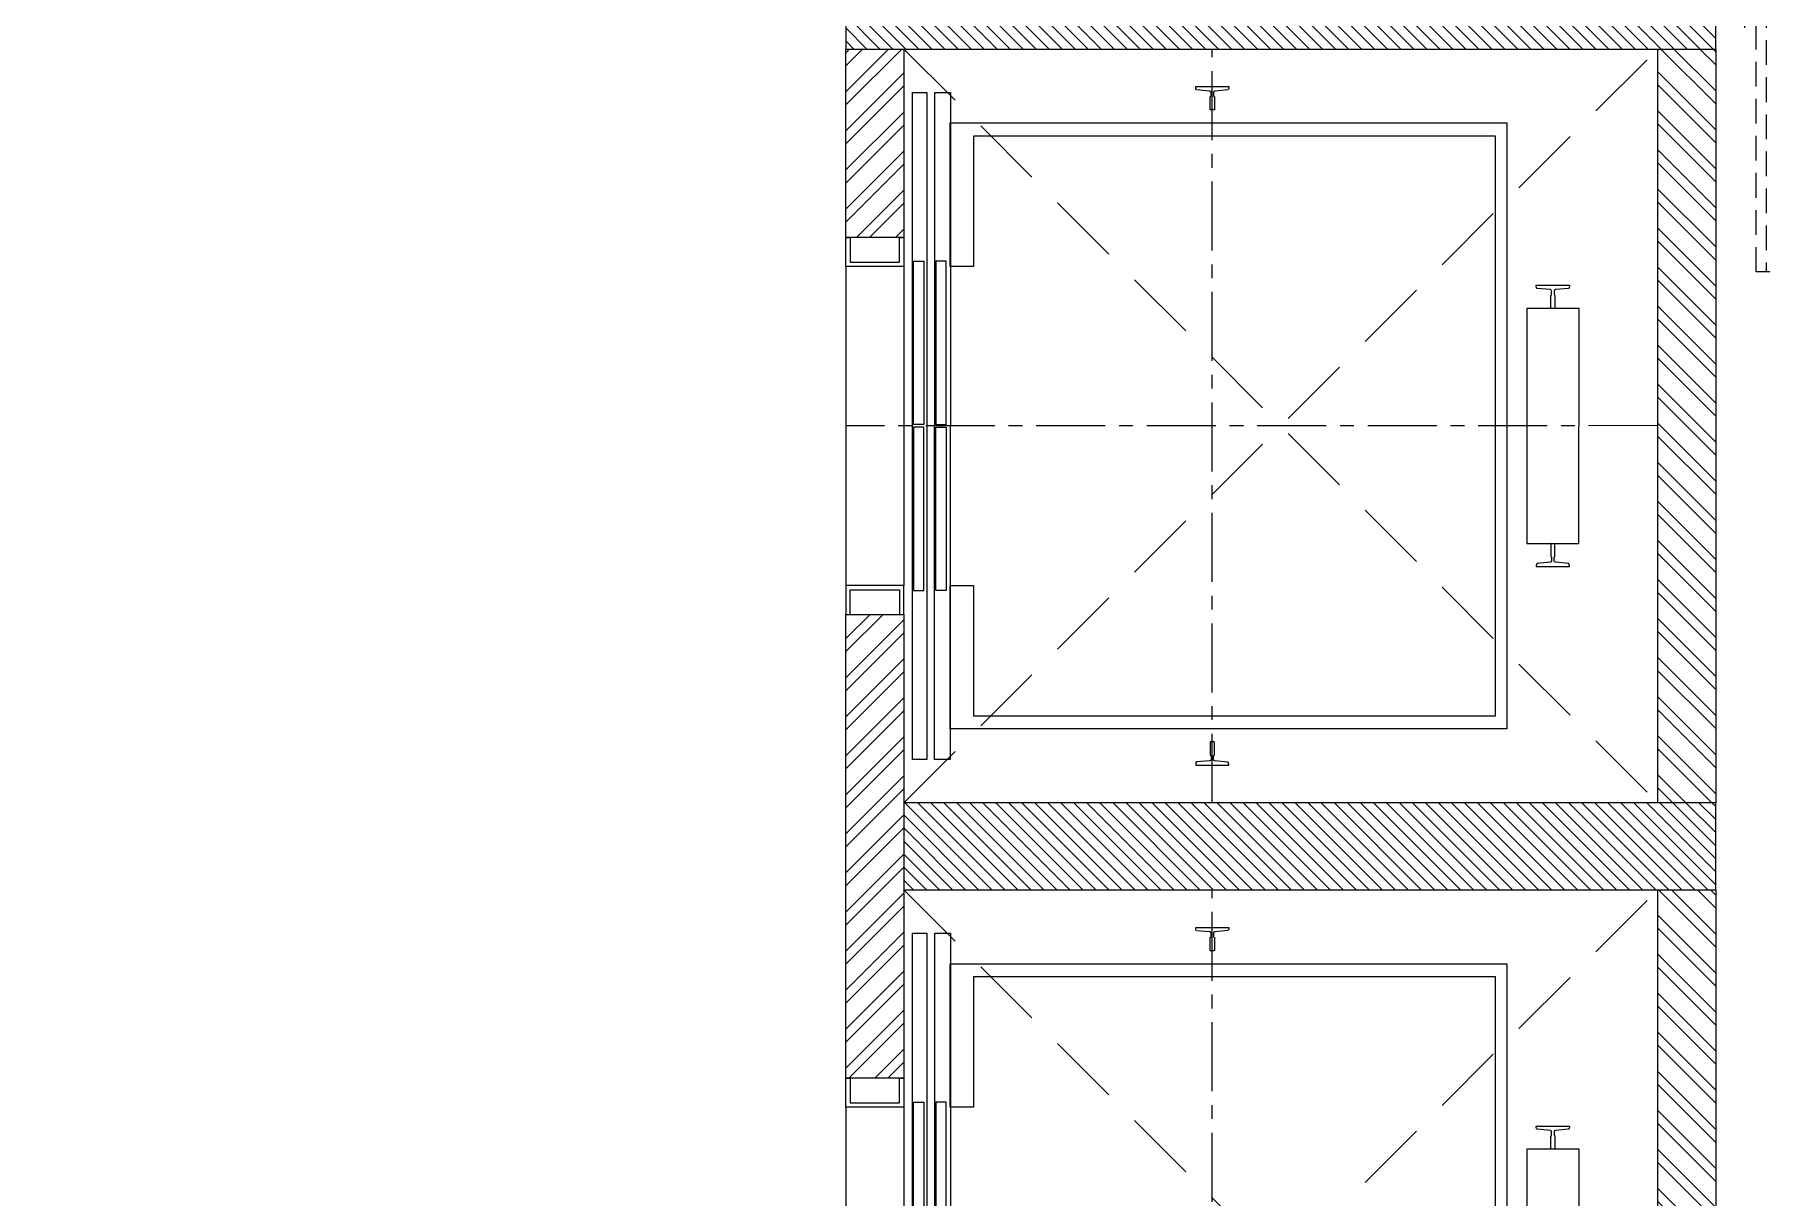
# Model space of a CAD drawing. Header units: millimetres. Extents: x 263321 to 2483465, y 33647 to 614421.
# Drawn here: x 2380899 to 2386855, y 405321 to 409332 of the extents above; entities that cross this region are included whole.
import ezdxf

# ---------------------------------------------------------------- set-up
doc = ezdxf.new("R2010")
doc.units = ezdxf.units.MM
doc.linetypes.add('CENTER', pattern=[50.8, 31.75, -6.35, 6.35, -6.35])
doc.linetypes.add('HIDDEN', pattern=[0.375, 0.25, -0.125])
for name, color, linetype, lineweight in [('A-PLAN-COLUMN', 3, 'Continuous', 0), ('A-PLAN-RCC-HATCH', 8, 'Continuous', 13), ('A-PLAN-THIN', 251, 'Continuous', 15), ('TOA-FL-CPT-1', 8, 'Continuous', 5)]:
    doc.layers.add(name, color=color, linetype=linetype, lineweight=lineweight)
for name, color, linetype in [('A-PLAN-DOOR', 7, 'Continuous'), ('A-PLAN-HIDDEN', 1, 'HIDDEN'), ('A-PLAN-WALL', 6, 'Continuous'), ('A-PLAN-WALL HATCH', 8, 'Continuous')]:
    doc.layers.add(name, color=color, linetype=linetype)
pattern_1 = [(315, (-209450, -299000), (22.4506403, 22.4506403), [])]
pattern_2 = [(225, (209850, -299000), (-67.35192, 67.35192), []), (225, (209850, -299044.9), (-67.35192, 67.35192), [])]

# ---------------------------------------------------------------- blocks, each defined once
blk = doc.blocks.new('Lift car')
at = {"layer": 'A-PLAN-HIDDEN', "linetype": 'CENTER', "ltscale": 7.5}
for p, q in [((-279.6, -1543.5), (-279.6, 1056.5)), ((-1815.7, -242.5), (984.3, -243.5))]:
    blk.add_line(p, q, dxfattribs=at)
at = {"layer": 'A-PLAN-THIN'}
for p, q in [((784.3, 306.5, 0), (784.3, -793.5, 0)), ((984.3, 306.5), (984.3, -793.5))]:
    blk.add_line(p, q, dxfattribs=at)
at = {"layer": 'A-PLAN-THIN', "linetype": 'Continuous', "elevation": 0}
for points in [[(-333.7, 915.9), (-288.4, 911.6, -0.411736), (-283.9, 907.1), (-283.9, 895.9, -0.312963), (-286.9, 891.7), (-286.8, 847.4, 0.414214), (-285.9, 846.5), (-273.4, 846.5, 0.414214), (-272.5, 847.4), (-272.5, 891.7, -0.314465), (-275.4, 895.9), (-275.4, 907.1, -0.413693), (-270.9, 911.6), (-225.7, 915.6, 0.219501), (-222.5, 923.4), (-222.5, 926.8), (-336.8, 926.8), (-336.8, 923.6, 0.223038)], [(-333.6, -1402.9), (-288.4, -1398.6, 0.411736), (-283.9, -1394), (-283.9, -1382.9, 0.312963), (-286.8, -1378.7), (-286.8, -1334.4, -0.414214), (-285.9, -1333.5), (-273.4, -1333.5, -0.414214), (-272.5, -1334.4), (-272.4, -1378.7, 0.314465), (-275.3, -1382.9), (-275.3, -1394, 0.413693), (-270.9, -1398.6), (-225.6, -1402.5, -0.219501), (-222.5, -1410.3), (-222.5, -1413.8), (-336.8, -1413.8), (-336.8, -1410.6, -0.223038)]]:
    blk.add_lwpolyline(points, format="xyb", close=True, dxfattribs=at)
for points in [[(677.8, 906.5), (623.8, 906.5), (623.9, -1393.5), (677.9, -1393.5)], [(754.3, 906.5), (704.8, 906.5), (704.9, -1393.5), (754.4, -1393.5)], [(674.2, 324.5), (674.3, -239), (638.3, -239), (638.2, 324.5)], [(714.7, 324.5), (714.8, -239), (750.8, -239), (750.7, 324.5)], [(-1544.2, -648.5), (-1544.3, 161.5), (-1364.3, 161.5), (-1364.2, -648.5)], [(674.3, -811.5), (674.3, -248), (638.3, -248), (638.3, -811.5)], [(714.8, -811.5), (714.8, -248), (750.8, -248), (750.8, -811.5)]]:
    blk.add_lwpolyline(points, close=True, dxfattribs=at)
for points in [[(-1256.1, -1243.5), (-1256.2, 756.5), (543.9, 756.5), (543.9, 306.5), (623.9, 306.5), (623.9, 801.5), (-1295.8, 801.5), (-1295.7, -1288.5), (623.9, -1288.5), (623.9, -793.5), (543.9, -793.5), (543.9, -1243.5), (-1256.1, -1243.5)], [(969.3, 406.5), (969.3, 321.5), (799.3, 321.5), (799.3, 406.5), (784.3, 406.5), (784.3, 306.5), (984.3, 306.5), (984.3, 406.5), (969.3, 406.5)], [(969.3, -893.5), (969.3, -808.5), (799.3, -808.5), (799.3, -893.5), (784.3, -893.5), (784.3, -793.5), (984.3, -793.5), (984.3, -893.5), (969.3, -893.5)]]:
    blk.add_lwpolyline(points, dxfattribs=at)
for points in [[(-1448, 161.5, 0.414214), (-1447.1, 162.4), (-1447.1, 206.7, -0.314465), (-1450, 210.9), (-1450, 222, -0.413693), (-1445.5, 226.6), (-1400.3, 230.5, 0.219501), (-1397.1, 238.3), (-1397.1, 241.8), (-1511.4, 241.8), (-1511.4, 238.6, 0.223038), (-1508.3, 230.9), (-1463, 226.6, -0.411736), (-1458.5, 222), (-1458.5, 210.9, -0.312963), (-1461.5, 206.7), (-1461.4, 162.4, 0.414214), (-1460.5, 161.5)], [(-1448, -648.5, -0.414214), (-1447.1, -649.4), (-1447.1, -693.7, 0.314465), (-1449.9, -698), (-1449.9, -709.1, 0.413693), (-1445.5, -713.6), (-1400.2, -717.6, -0.219501), (-1397.1, -725.4), (-1397.1, -728.8), (-1511.4, -728.8), (-1511.4, -725.6, -0.223038), (-1508.2, -718), (-1463, -713.6, 0.411736), (-1458.5, -709.1), (-1458.5, -698, 0.312963), (-1461.4, -693.7), (-1461.4, -649.4, -0.414214), (-1460.5, -648.5)]]:
    blk.add_lwpolyline(points, format="xyb", dxfattribs=at)
blk = doc.blocks.new('Block-7 Lift Core')
at = {"layer": 'A-PLAN-RCC-HATCH'}
h = blk.add_hatch(dxfattribs=at)
h.set_pattern_fill('ANSI31', color=256, scale=10, angle=270, style=0)
h.set_pattern_definition(pattern_1)
h.paths.add_polyline_path([(2250, 7100), (5250, 7100), (5250, 7400), (2250, 7400)])
h = blk.add_hatch(dxfattribs=at)
h.set_pattern_fill('ANSI31', color=256, scale=10, angle=270, style=0)
h.set_pattern_definition(pattern_1)
h.paths.add_polyline_path([(2450, 4200), (5250, 4200), (5250, 4500), (2450, 4500)])
at = {"layer": 'A-PLAN-WALL HATCH'}
h = blk.add_hatch(dxfattribs=at)
h.set_pattern_fill('ANSI32', color=256, scale=10, angle=270, style=0)
h.set_pattern_definition(pattern_2)
h.paths.add_polyline_path([(2250, 6450), (2250, 7100), (2450, 7100), (2450, 6450)])
h = blk.add_hatch(dxfattribs=at)
h.set_pattern_fill('ANSI32', color=256, scale=10, angle=270, style=0)
h.set_pattern_definition([(315, (-9550, -299000), (67.35192, 67.35192), []), (315, (-9550, -299044.9), (67.35192, 67.35192), [])])
h.paths.add_polyline_path([(5050, 4500), (5050, 7100), (5250, 7100), (5250, 4500)])
h = blk.add_hatch(dxfattribs=at)
h.set_pattern_fill('ANSI32', color=256, scale=10, angle=270, style=0)
h.set_pattern_definition(pattern_2)
h.paths.add_polyline_path([(2250, 3550), (2250, 5150), (2450, 5150), (2450, 3550)])
h = blk.add_hatch(dxfattribs=at)
h.set_pattern_fill('ANSI32', color=256, scale=10, angle=270, style=0)
h.set_pattern_definition([(315, (-207050, -290300), (67.35192, 67.35192), []), (315, (-207050, -290344.9), (67.35192, 67.35192), [])])
h.paths.add_polyline_path([(5050, 1600), (5050, 4200), (5250, 4200), (5250, 1600)])
at = {"layer": 'A-PLAN-COLUMN', "elevation": 0}
for points in [[(2250, 7100), (5250, 7100), (5250, 7400), (2250, 7400)], [(2450, 4200), (5250, 4200), (5250, 4500), (2450, 4500)]]:
    blk.add_lwpolyline(points, close=True, dxfattribs=at)
at = {"layer": 'A-PLAN-HIDDEN', "ltscale": 1000}
for p, q in [((2450, 4500), (5050, 7100)), ((2450, 7100), (5050, 4500)), ((2450, 1600), (5050, 4200)), ((2450, 4200), (5050, 1600))]:
    blk.add_line(p, q, dxfattribs=at)
at = {"layer": 'A-PLAN-WALL'}
for points in [[(2250, 6450), (2250, 7100), (2450, 7100), (2450, 6450)], [(2250, 3550), (2250, 5150), (2450, 5150), (2450, 3550)]]:
    blk.add_lwpolyline(points, close=True, dxfattribs=at)
at = {"layer": 'A-PLAN-WALL', "elevation": 0}
for points in [[(5050, 4500), (5050, 7100), (5250, 7100), (5250, 4500)], [(5050, 1600), (5050, 4200), (5250, 4200), (5250, 1600)]]:
    blk.add_lwpolyline(points, close=True, dxfattribs=at)
at = {"layer": 'A-PLAN-THIN', "xscale": -1}
for p in [(3234.3, 6043.5), (3234.3, 3143.5)]:
    blk.add_blockref('Lift car', p, dxfattribs=at)
blk = doc.blocks.new('A$C3F28102C')
at = {"layer": 'A-PLAN-DOOR'}
h = blk.add_hatch(dxfattribs=at)
h.set_pattern_fill('ANSI31', color=256, style=0)
h.set_pattern_definition([(315, (-1529.3283, 1000.1135), (-0.44194174, -0.44194174), [])])
h.paths.add_polyline_path([(1.3, -14.9), (0, -14.9), (0, 0), (1.3, 0)])
h.paths.add_polyline_path([(1.3, 0.2), (1.3, 0), (0, 0), (0, 1.1, 0.115729)])
h.paths.add_polyline_path([(4.9, -14.9), (3.6, -14.9), (3.6, 0), (4.9, 0)])
h.paths.add_polyline_path([(4.9, 0), (3.6, 0), (3.6, 0.2, 0.115729), (4.9, 1.1)])
at = {"layer": 'A-PLAN-DOOR', "color": 2}
for points in [[(1.3, 0.2), (1.3, -14.9), (0, -14.9), (0, 1.1)], [(3.6, 0.2), (3.6, -14.9), (4.9, -14.9), (4.9, 1.1)]]:
    blk.add_lwpolyline(points, dxfattribs=at)
for radius in [3.42, 2.42]:
    blk.add_circle((2.5, 3.4), radius, dxfattribs=at)
blk = doc.blocks.new('Door 1800')
at = {"layer": 'A-PLAN-DOOR'}
for p, q in [((-879.1, 77.1), (-879.1, 81.7)), ((879.1, 77.1), (879.1, 81.7)), ((844, 0), (-844, 0)), ((-844, 0), (-844, -54.4)), ((0, -54.4), (0, 0)), ((844, 0), (844, -54.4)), ((844, -5.9), (-844, -5.9)), ((844, -48.5), (-844, -48.5)), ((844, -54.4), (-844, -54.4))]:
    blk.add_line(p, q, dxfattribs=at)
for points in [[(-880, -136.5), (-880, -136.5), (-880, 81.7), (-971.8, 81.7)], [(880, -135.6), (880, 81.7), (971.8, 81.7)]]:
    blk.add_lwpolyline(points, dxfattribs=at)
for points in [[(-880, -47.2), (-879.1, -47.2), (-879.1, 74.4), (-880, 74.4)], [(-877.7, -53.1), (-848.7, -53.1), (-848.7, 3.2), (-835.1, 3.2), (-835.1, 31.6), (-848.4, 80.3), (-877.7, 80.3), (-877.7, 72.6), (-879.1, 72.6), (-879.1, 74.4), (-879.1, 81.7), (-847.3, 81.7), (-833.7, 31.8), (-833.7, 1.8), (-847.3, 1.8), (-847.3, -54.4), (-879.1, -54.4), (-879.1, -45.4), (-877.7, -45.4)], [(877.7, -53.1), (848.7, -53.1), (848.7, 3.2), (835.1, 3.2), (835.1, 31.6), (848.4, 80.3), (877.7, 80.3), (877.7, 72.6), (879.1, 72.6), (879.1, 74.4), (879.1, 81.7), (847.3, 81.7), (833.7, 31.8), (833.7, 1.8), (847.3, 1.8), (847.3, -54.4), (879.1, -54.4), (879.1, -45.4), (877.7, -45.4)], [(880, -47.2), (879.1, -47.2), (879.1, 74.4), (880, 74.4)]]:
    blk.add_lwpolyline(points, close=True, dxfattribs=at)
at = {"layer": 'A-PLAN-DOOR', "linetype": 'HIDDEN', "ltscale": 300}
for points in [[(-845.2, -60.8), (-815.3, -60.8), (-815.3, -876.1), (-845.2, -876.1)], [(845.2, -60.8), (815.3, -60.8), (815.3, -876.1), (845.2, -876.1)]]:
    blk.add_lwpolyline(points, close=True, dxfattribs=at)
for centre, start, end in [((-815.3, -60.8), 270, 0.4464), ((815.3, -60.8), 179.5536, 270)]:
    blk.add_arc(centre, 815.3, start, end, dxfattribs=at)
at = {"layer": 'A-PLAN-DOOR', "extrusion": (0, 0, -1), "xscale": -0.9074410163312852, "yscale": 0.9074410163312852, "zscale": -0.9074410163312852, "rotation": 180}
blk.add_blockref('A$C3F28102C', (-847.3, -54.4), dxfattribs=at)
blk = doc.blocks.new('Fire Tower-2700mm')
at = {"layer": 'A-PLAN-DOOR', "xscale": 1.136363636363636, "yscale": 1.136363636363636, "zscale": 1.136363636363636}
blk.add_blockref('Door 1800', (2676.2, 7109.2), dxfattribs=at)
blk = doc.blocks.new('CHOREE')
at = {"xscale": -1}
blk.add_blockref('Fire Tower-2700mm', (-8441.5, -1832.2), dxfattribs=at)
blk.add_blockref('Block-7 Lift Core', (-17467.8, -2050.2))
blk = doc.blocks.new('BIG CHOORE')
blk.add_blockref('CHOREE', (-2408, -1909))

msp = doc.modelspace()

# ---------------------------------------------------------------- hatches: boundary and pattern name
at = {"layer": 'TOA-FL-CPT-1', "true_color": 0xc7c8ca}
h = msp.add_hatch(dxfattribs=at)
h.set_pattern_fill('AR-PARQ1', color=9, scale=3)
h.set_pattern_definition([(90, (90021.1, 24147), (-914.4, 914.4), [914.4, -914.4]), (90, (90173.5, 24147), (-914.4, 914.4), [914.4, -914.4]), (90, (90325.9, 24147), (-914.4, 914.4), [914.4, -914.4]), (90, (90478.3, 24147), (-914.4, 914.4), [914.4, -914.4]), (90, (90630.7, 24147), (-914.4, 914.4), [914.4, -914.4]), (90, (90783.1, 24147), (-914.4, 914.4), [914.4, -914.4]), (90, (90935.5, 24147), (-914.4, 914.4), [914.4, -914.4]), (0, (90021.1, 25061.4), (914.4, -914.4), [914.4, -914.4]), (0, (90021.1, 25213.8), (914.4, -914.4), [914.4, -914.4]), (0, (90021.1, 25366.2), (914.4, -914.4), [914.4, -914.4]), (0, (90021.1, 25518.6), (914.4, -914.4), [914.4, -914.4]), (0, (90021.1, 25671), (914.4, -914.4), [914.4, -914.4]), (0, (90021.1, 25823.4), (914.4, -914.4), [914.4, -914.4]), (0, (90021.1, 25975.8), (914.4, -914.4), [914.4, -914.4])])
edge = h.paths.add_edge_path()
edge.add_arc((2396128.727, -119195.432), 546828.493, 90.92532943, 95.29958843)
edge.add_line((2345621.769, 425295.567), (2345621.769, 409482.052))
edge.add_line((2345621.769, 409482.052), (2347129.201, 409481.857))
edge.add_arc((2347102.083, 408732.348), 750, 0, 87.9279004, ccw=False)
edge.add_line((2347852.083, 408732.348), (2347852.23, 389991.103))
edge.add_line((2347852.23, 389991.103), (2342396.706, 389991.103))
edge.add_line((2342396.706, 389991.103), (2342397.172, 380682.159))
edge.add_line((2342397.172, 380682.159), (2351396.796, 380682.159))
edge.add_line((2351396.796, 380682.159), (2351396.796, 379682.052))
edge.add_line((2351396.796, 379682.052), (2350496.796, 379682.052))
edge.add_line((2350496.796, 379682.052), (2350496.796, 377891.004))
edge.add_arc((2372893.597, 61240.666), 317441.417, 85.95303216, 94.04581501, ccw=False)
edge.add_line((2395296.77, 377890.553), (2395296.77, 379682.052))
edge.add_line((2395296.77, 379682.052), (2394396.796, 379682.052))
edge.add_line((2394396.796, 379682.052), (2394396.796, 380682.052))
edge.add_line((2394396.796, 380682.052), (2405177.531, 380682.052))
edge.add_line((2405177.531, 380682.052), (2405177.531, 389182.052))
edge.add_line((2405177.531, 389182.052), (2406496.796, 389182.052))
edge.add_line((2406496.796, 389182.052), (2406496.796, 383082.052))
edge.add_line((2406496.796, 383082.052), (2408136.796, 383082.052))
edge.add_line((2408136.796, 383082.052), (2408136.796, 389182.052))
edge.add_line((2408136.796, 389182.052), (2413779.159, 389181.861))
edge.add_line((2413779.159, 389181.861), (2414010.251, 390682.052))
edge.add_line((2414010.251, 390682.052), (2405396.796, 390682.052))
edge.add_line((2405396.796, 390682.052), (2405396.796, 411581.926))
edge.add_line((2405396.796, 411581.926), (2403146.796, 411581.926))
edge.add_arc((2403146.796, 411881.926), 300, 180, 270, ccw=False)
edge.add_line((2402846.796, 411881.926), (2402846.796, 413382.052))
edge.add_arc((2403146.796, 413382.052), 300, 90, 180, ccw=False)
edge.add_line((2403146.796, 413682.052), (2417553.202, 413682.052))
edge.add_line((2417553.202, 413682.052), (2417799.7, 415282.257))
edge.add_line((2417799.7, 415282.257), (2411837.001, 415281.729))
edge.add_line((2411837.001, 415281.729), (2411837.001, 417657.174))
edge.add_line((2411837.001, 417657.174), (2416421.528, 417657.174))
edge.add_line((2416421.528, 417657.174), (2416421.528, 418657.174))
edge.add_line((2416421.528, 418657.174), (2411836.796, 418657.174))
edge.add_line((2411836.796, 418657.174), (2411836.796, 421262.052))
edge.add_line((2411836.796, 421262.052), (2410296.796, 421262.052))
edge.add_line((2410296.796, 421262.052), (2410296.796, 415281.575))
edge.add_line((2410296.796, 415281.575), (2402846.796, 415281.575))
edge.add_line((2402846.796, 415281.575), (2402846.796, 424532.052))
edge.add_line((2402846.796, 424532.052), (2402846.796, 424581.286))
edge.add_line((2402846.796, 424581.286), (2395396.796, 424582.052))
edge.add_line((2395396.796, 424582.052), (2395396.796, 423682.052))
edge.add_line((2395396.796, 423682.052), (2394396.796, 423682.052))
edge.add_line((2394396.796, 423682.052), (2394396.796, 424581.86))
edge.add_line((2394396.796, 424581.86), (2387296.514, 424582.052))
edge.add_line((2387296.514, 424582.052), (2387297.806, 427561.749))
h.paths.add_polyline_path([(2357571.796, 409582.052), (2403896.373, 409582.052), (2403899.547, 394952.31), (2375096.795, 394783.782), (2375096.795, 396862.052), (2373596.796, 396864.771), (2373596.796, 394782.052), (2369971.795, 394800.838), (2370046.875, 396862.052), (2368385.069, 396703.686), (2368471.796, 394819.625), (2357571.796, 394782.052)], flags=16)
h.paths.add_polyline_path([(2363596.796, 414832.306), (2384296.459, 414782.218), (2384296.434, 411581.926), (2384538.462, 411581.927), (2384538.462, 409582.052), (2378653.494, 409582.052), (2378650.056, 411581.898), (2363596.796, 411631.98)], flags=16)
h.paths.add_polyline_path([(2392707.043, 411682.849), (2384396.821, 411683.632), (2384396.821, 414782.218), (2392707.043, 414781.434)], flags=16)
h.paths.add_polyline_path([(2400346.796, 422010.357), (2401546.802, 422010.357), (2401546.802, 416210.358), (2400346.796, 416210.358)], flags=16)
h.paths.add_polyline_path([(2349453.189, 392877.837), (2349451.159, 392879.273), (2349451.159, 390061.804), (2349453.189, 390060.368)], flags=16)
h.paths.add_polyline_path([(2379396.791, 389980.182), (2384396.796, 389980.182), (2384396.796, 392980.182), (2379396.791, 392980.182)], flags=16)

# ---------------------------------------------------------------- block references
msp.add_blockref('BIG CHOORE', (2401322.534, 406141.239))

doc.saveas('drawing.dxf')
